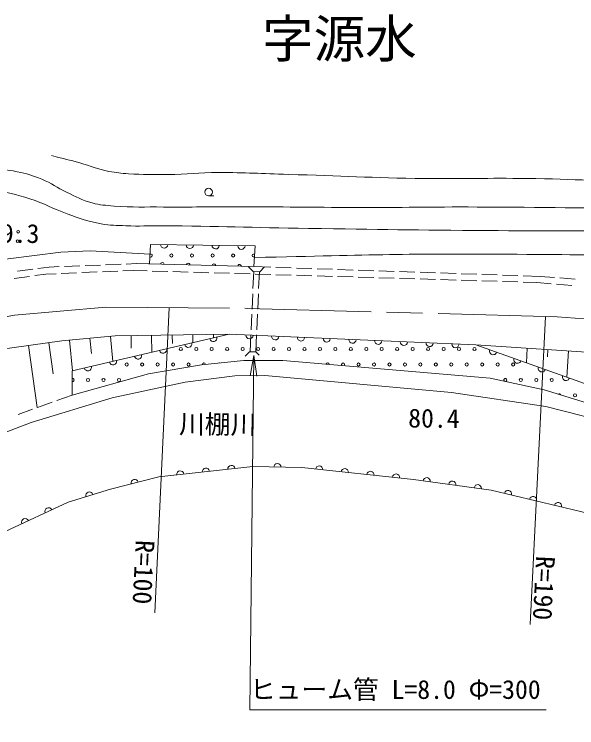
# Model space of a CAD drawing. Units: millimetres at full size, sheet at 1:1000; details may follow other scales. Extents: x 40000 to 680000, y 20000 to 380000.
# Drawn here: x 299436 to 354021, y 238948 to 308229 of the extents above; entities that cross this region are included whole.
import ezdxf
from ezdxf.enums import TextEntityAlignment as Align

# ---------------------------------------------------------------- set-up
doc = ezdxf.new("R2010")
doc.units = ezdxf.units.MM
doc.header["$LTSCALE"] = 1000
doc.linetypes.add('CHAIN', pattern=[18.5, 12, -1.5, 3.5, -1.5])
for name, color, linetype, lineweight in [('M-BGD', 7, 'Continuous', 13), ('M-BMK', 2, 'CHAIN', 13), ('M-STR-HTXT', 7, 'Continuous', 13)]:
    doc.layers.add(name, color=color, linetype=linetype, lineweight=lineweight)
doc.layers.add('M-BGD-HTXT', color=7, linetype='Continuous')
doc.layers.add('M-BMK-HTXT', color=7, linetype='Continuous')
doc.styles.add('ＭＳ ゴシック', font='')
doc.styles.get('ＭＳ ゴシック').set_extended_font_data('MS Gothic')

# ---------------------------------------------------------------- blocks, each defined once
blk = doc.blocks.new('open_arrow')
at = {"color": 0, "linetype": 'Continuous', "lineweight": -2}
blk.add_lwpolyline([(7.5, 1.25), (0, 0), (7.5, -1.25)], dxfattribs=at)

msp = doc.modelspace()

# ---------------------------------------------------------------- linework, layer by layer
at = {"layer": 'M-BGD'}
for p, q in [((318293, 290589), (318793, 290589)), ((312568, 283985), (312662, 285880)), ((312662, 285880), (322798, 285734)), ((322798, 285734), (322671, 283726)), ((301221, 283476), (299733, 283283)), ((302809, 283682), (301716, 283540)), ((303806, 283721), (302809, 283682)), ((305804, 283800), (304306, 283741)), ((307803, 283879), (306304, 283820)), ((309801, 283958), (308302, 283899)), ((311298, 284018), (310301, 283978)), ((311298, 284018), (312568, 283985)), ((322671, 283726), (312451, 283988)), ((324322, 283670), (322671, 283726)), ((326321, 283601), (324822, 283652)), ((328320, 283533), (326821, 283584)), ((330319, 283465), (328820, 283516)), ((332318, 283396), (330819, 283448)), ((334317, 283328), (332817, 283379)), ((300927, 282778), (299441, 282571)), ((302488, 282996), (301422, 282847)), ((303486, 283038), (302488, 282996)), ((305485, 283123), (303986, 283059)), ((307483, 283207), (305984, 283144)), ((309481, 283291), (307982, 283228)), ((310979, 283354), (309981, 283312)), ((312325, 283314), (310979, 283354)), ((314324, 283255), (312825, 283299)), ((316323, 283195), (314824, 283240)), ((318322, 283135), (316823, 283180)), ((320321, 283076), (318822, 283121)), ((322320, 283016), (320821, 283061)), ((322596, 281598), (322669, 283235)), ((324320, 282957), (322820, 283001)), ((323219, 283224), (323148, 281591)), ((326319, 282897), (324819, 282942)), ((328318, 282837), (326818, 282882)), ((330317, 282778), (328818, 282822)), ((332316, 282718), (330817, 282763)), ((334315, 282658), (332816, 282703)), ((336315, 283260), (334816, 283311)), ((338314, 283191), (336815, 283243)), ((340313, 283123), (338814, 283174)), ((342312, 283055), (340813, 283106)), ((344311, 282986), (342812, 283038)), ((346310, 282918), (344810, 282969)), ((348308, 282850), (346809, 282901)), ((350460, 282776), (348808, 282833)), ((351872, 282669), (350460, 282776)), ((336314, 282599), (334815, 282644)), ((338313, 282539), (336814, 282584)), ((340312, 282480), (338813, 282524)), ((342312, 282420), (340812, 282465)), ((344311, 282360), (342811, 282405)), ((346310, 282301), (344810, 282345)), ((348309, 282241), (346810, 282286)), ((350155, 282186), (348809, 282226)), ((351553, 282064), (350155, 282186)), ((353545, 281891), (352051, 282021)), ((353866, 282518), (352371, 282631)), ((322508, 279600), (322574, 281098)), ((323127, 281091), (323062, 279593)), ((322419, 277602), (322485, 279100)), ((323040, 279093), (322976, 277595)), ((318768, 277131), (318773, 276801)), ((304789, 276577), (305071, 273599)), ((306780, 276766), (306921, 275277)), ((308771, 276954), (309002, 274518)), ((310769, 277019), (310786, 275795)), ((312769, 277047), (312792, 275404)), ((314769, 277075), (314780, 276253)), ((316769, 277103), (316779, 276335)), ((322324, 275465), (322396, 277102)), ((322954, 277095), (322883, 275462)), ((300823, 276058), (301660, 270035)), ((302804, 276334), (303223, 273322)), ((349225, 275794), (349133, 274379)), ((351220, 275664), (351174, 274957)), ((353216, 275535), (353051, 272988)), ((305048, 271243), (305058, 273596)), ((305048, 271243), (303575, 270718)), ((303104, 270550), (301691, 270046)), ((301220, 269878), (299807, 269374))]:
    msp.add_line(p, q, dxfattribs=at)
for points in [[(294997, 283726), (298849, 284478), (303958, 285132), (306794, 285256), (312615, 284942)], [(322173, 283689), (322611, 283237), (323271, 283223), (323733, 283690)], [(298010, 275668), (304065, 276509), (309227, 276997), (320277, 277153)], [(305058, 273596), (320277, 277153), (344235, 276118), (371151, 266561)], [(344235, 276118), (356946, 275293), (368147, 274124), (378522, 272489), (388944, 270121), (395067, 268220), (408698, 263095), (416970, 260587), (421519, 259668), (425866, 259153), (436475, 258733), (436786, 258587), (436859, 258089), (436599, 257113), (435789, 255087), (430524, 247610), (424339, 238948)], [(321854, 275028), (322259, 275465), (322883, 275462), (323194, 275137)], [(305048, 271243), (312453, 273310), (317617, 274198), (321730, 274595), (325492, 274618), (345635, 272889), (350870, 271767), (361175, 268589), (370725, 265282), (371151, 266561)], [(366341, 265417), (358287, 268156), (354439, 269262), (351027, 270135), (341867, 271505), (323749, 273141), (320836, 273126), (316022, 272503), (308934, 270976), (301067, 268577), (293846, 265827), (289616, 263280), (277138, 255008)], [(393362, 244016), (382356, 250209), (375579, 253387), (368125, 256167), (358708, 258901), (345715, 262033), (338167, 263061), (327348, 264206), (322581, 264299), (313467, 263318), (308770, 262126), (304681, 260864), (298558, 258013), (283673, 249461)]]:
    msp.add_lwpolyline(points, dxfattribs=at)
for centre, radius in [((318293, 290964), 375), ((299816, 287111), 125), ((299758, 286198), 125), ((314683, 284803), 150), ((316683, 284803), 150), ((318683, 284803), 150), ((320683, 284803), 150), ((315599, 275717), 150), ((317099, 275717), 150), ((318599, 275717), 150), ((320099, 275717), 150), ((321599, 275717), 150), ((323099, 275717), 150), ((324599, 275717), 150), ((326099, 275717), 150), ((327599, 275717), 150), ((329099, 275717), 150), ((330599, 275717), 150), ((332099, 275717), 150), ((333599, 275717), 150), ((335099, 275717), 150), ((336599, 275717), 150), ((338099, 275717), 150), ((339599, 275717), 150), ((341099, 275717), 150), ((342599, 275717), 150), ((344099, 275717), 150), ((310349, 274217), 150), ((311849, 274217), 150), ((313349, 274217), 150), ((314849, 274217), 150), ((316349, 274217), 150), ((332849, 274217), 150), ((334349, 274217), 150), ((335849, 274217), 150), ((337349, 274217), 150), ((338849, 274217), 150), ((340349, 274217), 150), ((341849, 274217), 150), ((343349, 274217), 150), ((344849, 274217), 150), ((346349, 274217), 150), ((347849, 274217), 150), ((306599, 272717), 150), ((308099, 272717), 150), ((309599, 272717), 150), ((348599, 272717), 150), ((350099, 272717), 150), ((351599, 272717), 150), ((353849, 271217), 150)]:
    msp.add_circle(centre, radius, dxfattribs=at)
for centre, radius, start, end in [((313980, 285861), 350, 179.17819, 359.17819), ((316480, 285825), 350, 179.17819, 359.17819), ((318980, 285789), 350, 179.17819, 359.17819), ((321479, 285753), 350, 179.17819, 359.17819), ((312683, 284803), 150, 237.35601, 116.9745), ((322683, 284803), 150, 64.48391, 288.25159), ((313812, 283953), 175, 358.53079, 178.53079), ((316311, 283889), 175, 358.53079, 178.53079), ((318810, 283825), 175, 358.53079, 178.53079), ((321310, 283761), 175, 358.53079, 178.53079), ((318754, 276797), 350, 193.15278, 13.15278), ((322265, 277067), 350, 177.52594, 357.52594), ((324763, 276959), 350, 177.52594, 357.52594), ((327261, 276851), 350, 177.52594, 357.52594), ((329758, 276743), 350, 177.52594, 357.52594), ((332256, 276635), 350, 177.52594, 357.52594), ((334754, 276527), 350, 177.52594, 357.52594), ((337251, 276419), 350, 177.52594, 357.52594), ((316319, 276228), 350, 193.15278, 13.15278), ((339749, 276311), 350, 177.52594, 357.52594), ((342247, 276203), 350, 177.52594, 357.52594), ((311451, 275090), 350, 193.15278, 13.15278), ((313885, 275659), 350, 193.15278, 13.15278), ((345913, 275522), 350, 160.45289, 340.45289), ((309016, 274521), 350, 193.15278, 13.15278), ((317849, 274217), 150, 6.59841, 184.43586), ((319349, 274217), 150, 84.12698, 106.90729), ((329849, 274217), 150, 5.40614, 164.78059), ((331349, 274217), 150, 312.5381, 217.64864), ((348269, 274685), 350, 160.45289, 340.45289), ((306582, 273952), 350, 193.15278, 13.15278), ((350625, 273849), 350, 160.45289, 340.45289), ((352981, 273012), 350, 160.45289, 340.45289), ((305099, 272717), 150, 252.35573, 107.14415), ((347099, 272717), 150, 280.16604, 235.64445), ((352349, 271217), 150, 19.54279, 126.17873), ((318024, 263809), 350, 6.14663, 186.14663), ((320510, 264076), 350, 6.14663, 186.14663), ((324964, 264253), 350, 358.8767, 178.8767), ((329028, 264028), 350, 353.95879, 173.95879), ((331514, 263765), 350, 353.95879, 173.95879), ((315538, 263541), 350, 6.14663, 186.14663), ((334001, 263502), 350, 353.95879, 173.95879), ((336487, 263239), 350, 353.95879, 173.95879), ((311119, 262722), 350, 14.23728, 194.23728), ((339464, 262884), 350, 352.24275, 172.24275), ((341941, 262547), 350, 352.24275, 172.24275), ((344418, 262209), 350, 352.24275, 172.24275), ((347350, 261639), 350, 346.44971, 166.44971), ((306726, 261495), 350, 17.14873, 197.14873), ((349781, 261053), 350, 346.44971, 166.44971), ((352211, 260467), 350, 346.44971, 166.44971), ((302753, 259967), 350, 24.96899, 204.96899), ((300487, 258911), 350, 24.96899, 204.96899)]:
    msp.add_arc(centre, radius, start, end, dxfattribs=at)
for points, knots in [([(303038, 294507), (304373, 294181), (304726, 294095), (305800, 293800), (306910, 293496), (307495, 293184), (308625, 292970), (309360, 292830), (309780, 292791), (310526, 292741), (312003, 292641), (312836, 292665), (314317, 292668), (316249, 292673), (317328, 292870), (319260, 292866), (321906, 292859), (323387, 292755), (326032, 292679), (331206, 292530), (334103, 292343), (339279, 292284), (343155, 292240), (345327, 292336), (349202, 292284), (353923, 292220), (356563, 292007), (361284, 291926), (365965, 291845), (368592, 291730), (373271, 291902), (375733, 291993), (377111, 292126), (379557, 292416), (381524, 292650), (382617, 292874), (384550, 293304), (386134, 293657), (387005, 293938), (388538, 294468), (389509, 294803), (389983, 295175), (390958, 295496), (391626, 295716), (392014, 295801), (392703, 295942), (393441, 296094), (393864, 296200), (394618, 296187), (395112, 296178), (395308, 296163), (395878, 296069)], [0, 0, 0, 0, 1, 1, 1, 2, 2, 2, 3, 3, 3, 4, 4, 4, 5, 5, 5, 6, 6, 6, 7, 7, 7, 8, 8, 8, 9, 9, 9, 10, 10, 10, 11, 11, 11, 12, 12, 12, 13, 13, 13, 14, 14, 14, 15, 15, 15, 16, 16, 16, 17, 17, 17, 17]), ([(291623, 290893), (292808, 291199), (293229, 291296), (294282, 291364), (295445, 291439), (296106, 291337), (297259, 291163), (298721, 290943), (299540, 290767), (300949, 290319), (302409, 289855), (303139, 289354), (304584, 288844), (305849, 288397), (306560, 288116), (307880, 287882), (308796, 287719), (309325, 287731), (310255, 287688), (311622, 287624), (312390, 287708), (313758, 287695), (319323, 287640), (322439, 287525), (328003, 287438), (334775, 287331), (338569, 287273), (345342, 287227), (351165, 287188), (354428, 287160), (360251, 287239), (362132, 287265), (363184, 287343), (365065, 287379), (366698, 287411), (367614, 287434), (369248, 287426), (372033, 287413), (373592, 287334), (376377, 287286), (379925, 287224), (381912, 287096), (385460, 287146), (386477, 287160), (387047, 287178), (388061, 287255), (388942, 287321), (389443, 287341), (390305, 287535), (391338, 287768), (391874, 288062), (392906, 288298), (393455, 288424), (393767, 288556), (394329, 288527), (394862, 288499), (395177, 288444), (395658, 288215), (396285, 287917), (396597, 287667), (397144, 287239), (398805, 285940), (399582, 285031), (401153, 283625), (402711, 282230), (403505, 281353), (405151, 280062), (406556, 278961), (407408, 278417), (408963, 277539), (410003, 276951), (410677, 276806), (411788, 276365), (412230, 276189), (412512, 276167), (412930, 275939), (413324, 275725), (413564, 275609), (413875, 275285), (414265, 274879), (414364, 274556), (414696, 274101), (415225, 273374), (415429, 272875), (416098, 272273), (416683, 271746), (417088, 271527), (417801, 271193), (418340, 270940), (418685, 270903), (419265, 270767), (419750, 270654), (420041, 270686), (420522, 270559), (420970, 270442), (421187, 270269), (421633, 270144), (422272, 269965), (422633, 269840), (423295, 269791), (423756, 269757), (424018, 269758), (424479, 269801), (425237, 269873), (425664, 269938), (426400, 270134), (427292, 270370), (427774, 270589), (428592, 271016), (429486, 271483), (429988, 271765), (430773, 272398), (431235, 272771), (431569, 272928), (431894, 273426), (433126, 275310), (433537, 276533), (434492, 278572), (434795, 279218), (434881, 279622), (435240, 280239), (435630, 280908), (436103, 281087), (436611, 281672), (436914, 282021), (437142, 282182), (437359, 282591), (437788, 283401), (437856, 283938), (438044, 284834), (438341, 286248), (438509, 287067), (438449, 288511), (438412, 289401), (438378, 289912), (438137, 290770), (437803, 291964), (437601, 292644), (437031, 293745), (436643, 294497), (436476, 294778), (435910, 295599)], [0, 0, 0, 0, 1, 1, 1, 2, 2, 2, 3, 3, 3, 4, 4, 4, 5, 5, 5, 6, 6, 6, 7, 7, 7, 8, 8, 8, 9, 9, 9, 10, 10, 10, 11, 11, 11, 12, 12, 12, 13, 13, 13, 14, 14, 14, 15, 15, 15, 16, 16, 16, 17, 17, 17, 18, 18, 18, 19, 19, 19, 20, 20, 20, 21, 21, 21, 22, 22, 22, 23, 23, 23, 24, 24, 24, 25, 25, 25, 26, 26, 26, 27, 27, 27, 28, 28, 28, 29, 29, 29, 30, 30, 30, 31, 31, 31, 32, 32, 32, 33, 33, 33, 34, 34, 34, 35, 35, 35, 36, 36, 36, 37, 37, 37, 38, 38, 38, 39, 39, 39, 40, 40, 40, 41, 41, 41, 42, 42, 42, 43, 43, 43, 44, 44, 44, 45, 45, 45, 46, 46, 46, 47, 47, 47, 47]), ([(284397, 295107), (286555, 294310), (287099, 294104), (288837, 293479), (289372, 293287), (289650, 293097), (290208, 292988), (290801, 292873), (291147, 292890), (291750, 292879), (292731, 292861), (293280, 292917), (294259, 292973), (295271, 293030), (295831, 293189), (296845, 293191), (297975, 293193), (298616, 293151), (299727, 292942), (300678, 292763), (301197, 292572), (302095, 292209), (303079, 291812), (303550, 291417), (304509, 290963), (305461, 290513), (305966, 290160), (306986, 289904), (307803, 289699), (308282, 289676), (309121, 289608), (310983, 289455), (312035, 289536), (313903, 289514), (316745, 289482), (318337, 289551), (321178, 289545), (325608, 289536), (328090, 289480), (332520, 289468), (337138, 289455), (339725, 289529), (344344, 289514), (351038, 289492), (354787, 289419), (361480, 289343), (368607, 289262), (372598, 289048), (379725, 289100), (381557, 289113), (382588, 289097), (384414, 289255), (385519, 289351), (386127, 289516), (387203, 289785), (388121, 290015), (388622, 290200), (389508, 290533), (390555, 290926), (391122, 291197), (392157, 291623), (392790, 291884), (393106, 292153), (393777, 292293), (394129, 292366), (394340, 292394), (394696, 292340), (395100, 292278), (395326, 292183), (395672, 291966), (396237, 291611), (396483, 291311), (396950, 290834), (397484, 290287), (397737, 289937), (398227, 289349), (398608, 288892), (398826, 288638), (399172, 288154), (399843, 287217), (400067, 286590), (400735, 285651), (401311, 284842), (401656, 284404), (402293, 283642), (402982, 282819), (403363, 282351), (404116, 281585), (404688, 281003), (405012, 280675), (405648, 280163), (406371, 279579), (406783, 279256), (407569, 278761), (408133, 278405), (408458, 278217), (409054, 277919), (409993, 277451), (410512, 277165), (411495, 276798), (412092, 276574), (412438, 276467), (413063, 276341), (413453, 276262), (413686, 276242), (414081, 276289), (414323, 276318), (414422, 276335), (414694, 276413)], [0, 0, 0, 0, 1, 1, 1, 2, 2, 2, 3, 3, 3, 4, 4, 4, 5, 5, 5, 6, 6, 6, 7, 7, 7, 8, 8, 8, 9, 9, 9, 10, 10, 10, 11, 11, 11, 12, 12, 12, 13, 13, 13, 14, 14, 14, 15, 15, 15, 16, 16, 16, 17, 17, 17, 18, 18, 18, 19, 19, 19, 20, 20, 20, 21, 21, 21, 22, 22, 22, 23, 23, 23, 24, 24, 24, 25, 25, 25, 26, 26, 26, 27, 27, 27, 28, 28, 28, 29, 29, 29, 30, 30, 30, 31, 31, 31, 32, 32, 32, 33, 33, 33, 34, 34, 34, 35, 35, 35, 36, 36, 36, 36]), ([(322726, 284602), (334572, 284873), (337676, 285000), (347259, 284928), (352640, 284888), (355657, 284902), (361034, 284700), (362770, 284635), (363748, 284653), (365474, 284467), (367172, 284283), (368100, 284000), (369797, 283812), (372287, 283536), (373698, 283564), (376200, 283462), (381118, 283260), (383879, 283326), (388795, 283088), (390778, 282992), (391930, 283199), (393866, 282761), (394450, 282629), (394759, 282472), (395289, 282194), (396564, 281526), (397101, 280867), (398253, 280003), (399596, 278996), (400243, 278280), (401677, 277407), (402785, 276733), (403469, 276465), (404637, 275901), (406249, 275123), (407178, 274744), (408804, 273998), (411029, 272977), (412203, 272235), (414493, 271373), (415599, 270957), (416251, 270813), (417401, 270542), (418037, 270392), (418416, 270429), (419053, 270282), (419603, 270155), (419899, 270036), (420434, 269856), (421442, 269518), (421940, 269117), (422978, 268891), (423474, 268783), (423759, 268743), (424266, 268724), (424980, 268699), (425389, 268672), (426094, 268787), (426901, 268918), (427331, 269120), (428078, 269451), (428875, 269805), (429303, 270056), (430020, 270552), (430699, 271022), (431074, 271314), (431619, 271934), (431995, 272361), (432170, 272631), (432481, 273107), (433443, 274579), (434033, 275379), (434843, 276940), (435087, 277411), (435201, 277686), (435419, 278170), (435673, 278734), (435764, 279075), (436058, 279619), (436280, 280031), (436482, 280214), (436755, 280594), (437290, 281338), (437687, 281694), (438126, 282498), (438483, 283151), (438668, 283531), (438909, 284236), (439203, 285097), (439334, 285599), (439463, 286500), (439609, 287530), (439648, 288118), (439643, 289159), (439640, 289588), (439562, 289824), (439525, 290253), (439509, 290428), (439400, 290551), (439490, 290703), (439560, 290819), (439667, 290844), (439802, 290855), (440067, 290877), (440279, 290856), (440453, 290654), (440670, 290402), (440660, 290178), (440792, 289872), (440999, 289388), (441080, 289101), (441318, 288632), (441474, 288325), (441538, 288133), (441754, 287864), (442010, 287546), (442167, 287373), (442488, 287123), (442720, 286943), (442946, 286979), (443153, 286770), (443244, 286678), (443285, 286635), (443361, 286514)], [0, 0, 0, 0, 1, 1, 1, 2, 2, 2, 3, 3, 3, 4, 4, 4, 5, 5, 5, 6, 6, 6, 7, 7, 7, 8, 8, 8, 9, 9, 9, 10, 10, 10, 11, 11, 11, 12, 12, 12, 13, 13, 13, 14, 14, 14, 15, 15, 15, 16, 16, 16, 17, 17, 17, 18, 18, 18, 19, 19, 19, 20, 20, 20, 21, 21, 21, 22, 22, 22, 23, 23, 23, 24, 24, 24, 25, 25, 25, 26, 26, 26, 27, 27, 27, 28, 28, 28, 29, 29, 29, 30, 30, 30, 31, 31, 31, 32, 32, 32, 33, 33, 33, 34, 34, 34, 35, 35, 35, 36, 36, 36, 37, 37, 37, 38, 38, 38, 39, 39, 39, 40, 40, 40, 41, 41, 41, 41])]:
    msp.add_open_spline(points, degree=3, knots=knots, dxfattribs=at)
at = {"layer": 'M-BMK'}
msp.add_lwpolyline([(293515, 277902), (299445, 279003), (308325, 279782), (322070, 279673), (352122, 278855), (363525, 278014), (371107, 276916), (379537, 275581), (388874, 273400), (399847, 270251), (423635, 262890)], dxfattribs=at)
at = {"layer": 'M-STR-HTXT'}
for p, q in [((314459, 279733), (313061, 250105)), ((350979, 278886), (349508, 248968))]:
    msp.add_line(p, q, dxfattribs=at)
msp.add_lwpolyline([(322673, 275109), (322305, 240697), (351055, 240697)], dxfattribs=at)

# ---------------------------------------------------------------- block references
at = {"layer": 'M-STR-HTXT', "xscale": 267, "yscale": 267, "rotation": 269.4}
msp.add_blockref('open_arrow', (322673, 275109), dxfattribs=at)

# ---------------------------------------------------------------- texts
at = {"layer": 'M-BGD-HTXT', "style": 'ＭＳ ゴシック'}
for s, p in [('89.3', (299367, 285492)), ('川棚川', (319162, 266954)), ('80.4', (340145, 267532))]:
    msp.add_text(s, height=1833, rotation=359.362, dxfattribs=at).set_placement(p, align=Align.BOTTOM_CENTER)
at = {"layer": 'M-BMK-HTXT', "style": 'ＭＳ ゴシック'}
msp.add_text('字源水', height=3666, dxfattribs=at).set_placement((330983, 305852), align=Align.MIDDLE_CENTER)
at = {"layer": 'M-STR-HTXT', "style": 'ＭＳ ゴシック'}
for s, rotation, p in [('R=100', 267.298, (311993, 254051)), ('R=190', 267.184, (350847, 252505))]:
    msp.add_text(s, height=1833, rotation=rotation, dxfattribs=at).set_placement(p, align=Align.MIDDLE_CENTER)
msp.add_text('ヒューム管 L=8.0 Φ=300', height=1833, dxfattribs=at).set_placement((322305, 241197), align=Align.BOTTOM_LEFT)

doc.saveas('drawing.dxf')
